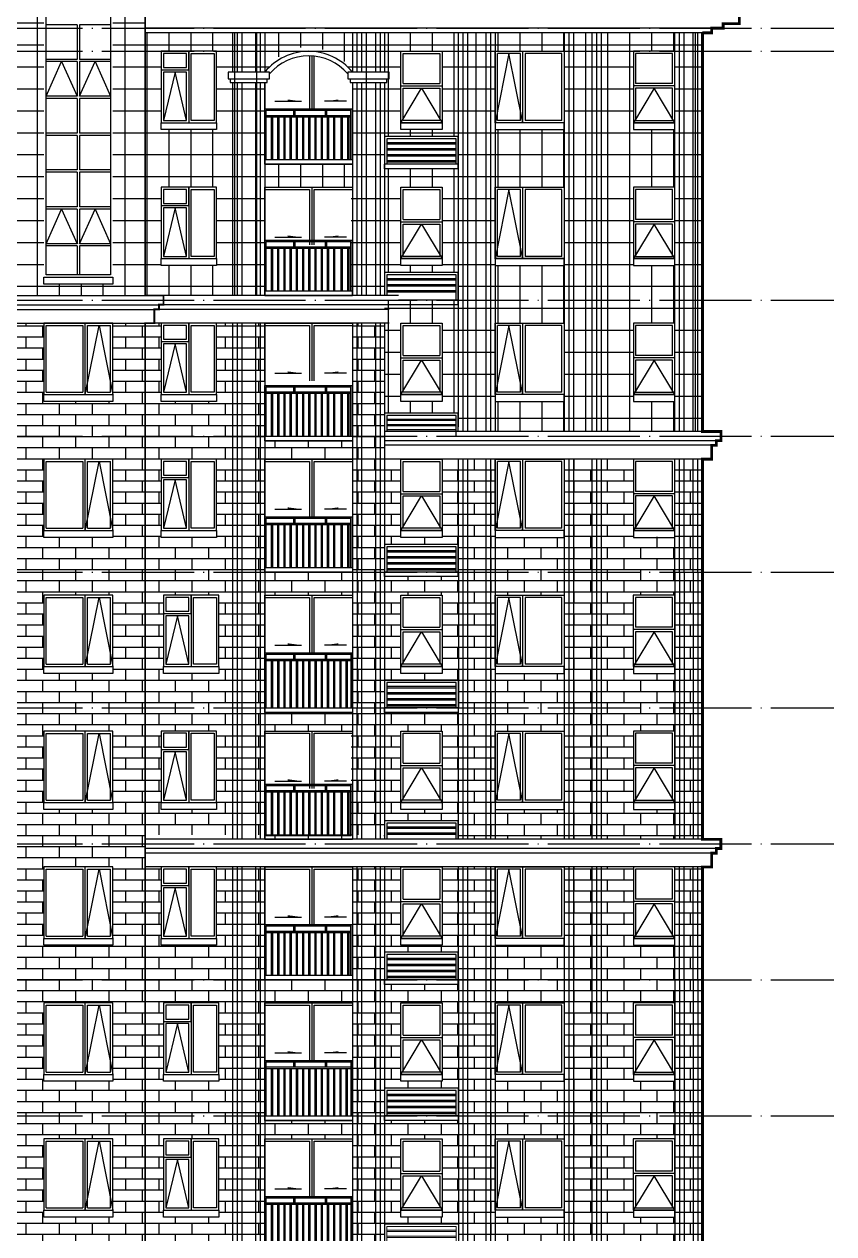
# Model space of a CAD drawing. Extents: x 115549 to 768939, y -502199 to 402497.
# Drawn here: x 212593 to 230170, y -11293 to 14955 of the extents above; entities that cross this region are included whole.
import ezdxf

# ---------------------------------------------------------------- set-up
doc = ezdxf.new("R2010")
doc.units = 0
doc.header["$LTSCALE"] = 1000
doc.header["$MEASUREMENT"] = 0
doc.linetypes.add('DOTE', pattern=[2.42, 2, -0.2, 0.02, -0.2])
doc.layers.add('_0', color=7, linetype='Continuous', lineweight=9)
for name, color, linetype in [('DIM_SYMB', 3, 'Continuous'), ('DOTE', 16, 'DOTE'), ('LM-玻璃', 146, 'Continuous'), ('WINDOW', 4, 'Continuous'), ('栏杆', 11, 'Continuous'), ('看线', 163, 'Continuous'), ('立面线', 172, 'Continuous')]:
    doc.layers.add(name, color=color, linetype=linetype)
pattern_1 = [(90, (-161450.86, -101699.97), (-476.25, 9e-14), []), (180, (-161450.86, -101699.97), (-9e-14, -476.25), [])]
pattern_2 = [(0, (-135683.46, -101699.97), (0, 240.41565), []), (90, (-135683.46, -101699.97), (-360.5784, 240.41565), [240.41565, -240.4156])]

# ---------------------------------------------------------------- blocks, each defined once
blk = doc.blocks.new('fdfsassd')
at = {"layer": 'LM-玻璃', "ltscale": 0.2}
for p, q in [((-629916, -556267), (-629916, -554817)), ((-629916, -554817), (-629116, -554817)), ((-629116, -554817), (-629116, -556267)), ((-629016, -554817), (-628516, -554817)), ((-628516, -556267), (-628516, -554817)), ((-629966, -556317), (-628466, -556317)), ((-629916, -556267), (-629116, -556267)), ((-629916, -556267), (-629116, -556267)), ((-629866, -556267), (-629866, -556267)), ((-629116, -556267), (-629116, -556267)), ((-629066, -556267), (-629066, -556267)), ((-629016, -556267), (-628516, -556267)), ((-629016, -556267), (-628566, -556267)), ((-628516, -556267), (-628516, -556267))]:
    blk.add_line(p, q, dxfattribs=at)
blk.add_lwpolyline([(-628466, -554767), (-629966, -554767), (-629966, -556317), (-628466, -556317)], close=True, dxfattribs=at)
for points in [[(-628516, -554767), (-629916, -554767)], [(-629066, -556317), (-629066, -554767)], [(-629016, -555767), (-629016, -554817)], [(-629016, -556267), (-629016, -555666)], [(-629016, -556267), (-629016, -556267)]]:
    blk.add_lwpolyline(points, dxfattribs=at)
at = {"layer": 'WINDOW', "color": 250}
blk.add_lwpolyline([(-629066, -556317), (-628766, -554817), (-628466, -556317)], dxfattribs=at)
blk = doc.blocks.new('dfgfdgdfdd')
at = {"layer": 'LM-玻璃', "ltscale": 0.2}
blk.add_lwpolyline([(-627266, -557867), (-626366, -557867), (-626366, -559417), (-627266, -559417)], close=True, dxfattribs=at)
for points in [[(-627216, -558567), (-627216, -557917), (-626416, -557917), (-626416, -558567)], [(-627266, -558617), (-626366, -558617)], [(-627216, -558567), (-626416, -558567)], [(-626416, -558667), (-626416, -559367), (-627216, -559367), (-627216, -558667)], [(-627216, -558667), (-626416, -558667)]]:
    blk.add_lwpolyline(points, dxfattribs=at)
at = {"layer": 'WINDOW', "color": 250}
blk.add_lwpolyline([(-627266, -559417), (-626816, -558667), (-626366, -559417)], dxfattribs=at)
blk = doc.blocks.new('stgewrtwertwertw')
at = {"layer": 'DIM_SYMB'}
for points in [[(421374, 195878), (421074, 195878), (421074, 195918)], [(421877, 195878), (422177, 195878), (422177, 195918)]]:
    blk.add_hatch(color=256, dxfattribs=at).paths.add_polyline_path(points)
at = {"color": 4}
for p, q in [((423230, 194984), (424730, 194984)), ((423230, 194954), (424730, 194954)), ((423230, 194853), (424730, 194853)), ((423230, 194823), (424730, 194823)), ((423230, 194723), (424730, 194723)), ((423230, 194693), (424730, 194693)), ((423230, 194593), (424730, 194593)), ((423230, 194563), (424730, 194563))]:
    blk.add_line(p, q, dxfattribs=at)
at = {"const_width": 60}
blk.add_lwpolyline([(430080, 197464), (430080, 194514)], dxfattribs=at)
at = {"color": 4}
for points in [[(423180, 195114), (423180, 194514)], [(424780, 194514), (424780, 195114), (423183, 195114)], [(424730, 194514), (424730, 195064), (423230, 195064)], [(423230, 195064), (423230, 194514)]]:
    blk.add_lwpolyline(points, dxfattribs=at)
for points in [[(424780, 194514), (424780, 194514), (423180, 194514)], [(423180, 194414), (423180, 194414), (423180, 194514)], [(424780, 194414), (424780, 194414), (424780, 194514)], [(424780, 194414), (424780, 194414), (424780, 194514)], [(424780, 194414), (424780, 194414), (424780, 194514)], [(424780, 194414), (424780, 194414), (424780, 194514)], [(424780, 194414), (424780, 194414), (424780, 194514)], [(424780, 194414), (424780, 194414), (424780, 194514)], [(424780, 194414), (424780, 194414), (423180, 194414)]]:
    blk.add_lwpolyline(points)
at = {"layer": 'DIM_SYMB'}
for points in [[(420796, 195878), (420796, 195878), (421374, 195878)], [(422354, 195878), (422354, 195878), (421877, 195878)]]:
    blk.add_lwpolyline(points, dxfattribs=at)
at = {"layer": 'LM-玻璃', "ltscale": 0.2}
for p, q in [((420580, 195714), (420580, 196964)), ((420580, 196964), (422480, 196964))]:
    blk.add_line(p, q, dxfattribs=at)
for points in [[(419580, 195414), (419580, 196964), (418380, 196964), (418380, 195414), (419580, 195414)], [(418980, 196964), (418980, 195414)], [(420580, 196914), (421552, 196914)], [(421552, 196914), (421552, 195714)], [(421602, 196964), (421602, 195714)], [(421652, 195714), (421652, 196914)], [(421652, 196914), (422480, 196914)], [(422480, 196964), (422480, 195714)]]:
    blk.add_lwpolyline(points, dxfattribs=at)
for points in [[(418980, 196964), (418380, 196964), (418380, 196564), (418980, 196564)], [(418930, 196914), (418430, 196914), (418430, 196614), (418930, 196614)], [(419030, 196914), (419530, 196914), (419530, 195464), (419030, 195464)], [(418930, 196514), (418430, 196514), (418430, 195464), (418930, 195464)]]:
    blk.add_lwpolyline(points, close=True, dxfattribs=at)
at = {"layer": 'WINDOW', "color": 250}
blk.add_lwpolyline([(418930, 195464), (418680, 196514), (418430, 195464)], dxfattribs=at)
at = {"layer": '栏杆', "ltscale": 0.2}
for p, q in [((420580, 195714), (422480, 195714)), ((420610, 195684), (422450, 195684)), ((420610, 195574), (422450, 195574)), ((420610, 195544), (422450, 195544)), ((420580, 194514), (422480, 194514)), ((420580, 194414), (422480, 194414))]:
    blk.add_line(p, q, dxfattribs=at)
for points in [[(420580, 194514), (420580, 195714)], [(420610, 194514), (420610, 195684)], [(421208, 195574), (421208, 195684)], [(421238, 195574), (421238, 195684)], [(421897, 195574), (421897, 195684)], [(421927, 195574), (421927, 195684)], [(422450, 194514), (422450, 195714)], [(422480, 194514), (422480, 195714)], [(420720, 195544), (420720, 194514)], [(420745, 195544), (420745, 194514)], [(420855, 195544), (420855, 194514)], [(420880, 195544), (420880, 194514)], [(420990, 195544), (420990, 194514)], [(421015, 195544), (421015, 194514)], [(421125, 195544), (421125, 194514)], [(421150, 195544), (421150, 194514)], [(421260, 195544), (421260, 194514)], [(421285, 195544), (421285, 194514)], [(421395, 195544), (421395, 194514)], [(421420, 195544), (421420, 194514)], [(421530, 195544), (421530, 194514)], [(421555, 195544), (421555, 194514)], [(421665, 195544), (421665, 194514)], [(421690, 195544), (421690, 194514)], [(421800, 195544), (421800, 194514)], [(421825, 195544), (421825, 194514)], [(421935, 195544), (421935, 194514)], [(421960, 195544), (421960, 194514)], [(422070, 195544), (422070, 194514)], [(422095, 195544), (422095, 194514)], [(422205, 195544), (422205, 194514)], [(422230, 195544), (422230, 194514)], [(422340, 195544), (422340, 194514)], [(422365, 195544), (422365, 194514)]]:
    blk.add_lwpolyline(points, dxfattribs=at)
blk.add_lwpolyline([(420580, 194514), (422480, 194514), (422480, 194414), (420580, 194414)], close=True, dxfattribs=at)
at = {"layer": '立面线'}
for p, q in [((419880, 197464), (419880, 194514)), ((419880, 197464), (419880, 194514)), ((419980, 197464), (419980, 194514)), ((420080, 197464), (420080, 194514)), ((420380, 197464), (420380, 194514)), ((420480, 197464), (420480, 194514)), ((420580, 197464), (420580, 194414)), ((422480, 197464), (422480, 194514)), ((422580, 197464), (422580, 194514)), ((422680, 197464), (422680, 194514)), ((422980, 197464), (422980, 194514)), ((423080, 197464), (423080, 194514)), ((423180, 197464), (423180, 194514)), ((424780, 197464), (424780, 194514)), ((424880, 197464), (424880, 194514)), ((424980, 197464), (424980, 194514)), ((425380, 197464), (425380, 194514)), ((425480, 197464), (425480, 194514)), ((425580, 197464), (425580, 194514)), ((427080, 197464), (427080, 194514)), ((427180, 197464), (427180, 194514)), ((427280, 197464), (427280, 194514)), ((427680, 197464), (427680, 194514)), ((427780, 197464), (427780, 194514)), ((427880, 197464), (427880, 194514)), ((429480, 197464), (429480, 194514)), ((429580, 197464), (429580, 194514)), ((429680, 197464), (429680, 194514)), ((429880, 197464), (429880, 194514)), ((429980, 197464), (429980, 194514))]:
    blk.add_line(p, q, dxfattribs=at)
at = {"layer": '立面线', "color": 0, "const_width": 40}
blk.add_lwpolyline([(417980, 197464), (417980, 194514)], dxfattribs=at)
at = {"layer": '立面线', "ltscale": 20}
for points in [[(415780, 195414), (417280, 195414), (417280, 195264), (415780, 195264)], [(418380, 195414), (419580, 195414), (419580, 195264), (418380, 195264)], [(423529, 195414), (424429, 195414), (424429, 195264), (423529, 195264)], [(427080, 195414), (425580, 195414), (425580, 195264), (427080, 195264)], [(429480, 195414), (428580, 195414), (428580, 195264), (429480, 195264)]]:
    blk.add_lwpolyline(points, close=True, dxfattribs=at)
at = {"layer": 'WINDOW'}
for name, p in [('fdfsassd', (1045746, 751731)), ('dfgfdgdfdd', (1050796, 754831))]:
    blk.add_blockref(name, p, dxfattribs=at)
at = {"layer": 'WINDOW', "xscale": -1}
for name, p in [('fdfsassd', (-202887, 751731)), ('dfgfdgdfdd', (-197787, 754831))]:
    blk.add_blockref(name, p, dxfattribs=at)
blk = doc.blocks.new('edwd')
at = {"layer": '栏杆', "ltscale": 0.2}
for p, q in [((519110, -51680), (521010, -51680)), ((519140, -51710), (520980, -51710)), ((519140, -51820), (520980, -51820)), ((519140, -51850), (520980, -51850)), ((519110, -52780), (521010, -52780)), ((519110, -52880), (521010, -52880))]:
    blk.add_line(p, q, dxfattribs=at)
for points in [[(519110, -52780), (519110, -51680)], [(520980, -52780), (520980, -51680)], [(521010, -52780), (521010, -51680)], [(519140, -52780), (519140, -51710)], [(519250, -51850), (519250, -52780)], [(519275, -51850), (519275, -52780)], [(519385, -51850), (519385, -52780)], [(519410, -51850), (519410, -52780)], [(519520, -51850), (519520, -52780)], [(519545, -51850), (519545, -52780)], [(519655, -51850), (519655, -52780)], [(519680, -51850), (519680, -52780)], [(519738, -51820), (519738, -51710)], [(519768, -51820), (519768, -51710)], [(519790, -51850), (519790, -52780)], [(519815, -51850), (519815, -52780)], [(519925, -51850), (519925, -52780)], [(519950, -51850), (519950, -52780)], [(520060, -51850), (520060, -52780)], [(520085, -51850), (520085, -52780)], [(520195, -51850), (520195, -52780)], [(520220, -51850), (520220, -52780)], [(520330, -51850), (520330, -52780)], [(520355, -51850), (520355, -52780)], [(520428, -51820), (520428, -51710)], [(520458, -51820), (520458, -51710)], [(520465, -51850), (520465, -52780)], [(520490, -51850), (520490, -52780)], [(520600, -51850), (520600, -52780)], [(520625, -51850), (520625, -52780)], [(520760, -51850), (520760, -52780)], [(520785, -51850), (520785, -52780)], [(520905, -51850), (520905, -52780)], [(520930, -51850), (520930, -52780)]]:
    blk.add_lwpolyline(points, dxfattribs=at)
blk.add_lwpolyline([(519110, -52780), (521010, -52780), (521010, -52880), (519110, -52880)], close=True, dxfattribs=at)

msp = doc.modelspace()

# ---------------------------------------------------------------- hatches: boundary and pattern name
at = {"layer": 'DIM_SYMB'}
for points in [[(218612, 13281), (218312, 13281), (218312, 13321)], [(219115.1, 13281), (219415.1, 13281), (219415.1, 13321)], [(218612, 10331), (218312, 10331), (218312, 10371)], [(219115.1, 10331), (219415.1, 10331), (219415.1, 10371)], [(218611.9, 7381), (218311.9, 7381), (218311.9, 7421)], [(219115.1, 7381), (219415.1, 7381), (219415.1, 7421)], [(218611.9, 4431), (218311.9, 4431), (218311.9, 4471)], [(219115.1, 4431), (219415.1, 4431), (219415.1, 4471)], [(218611.9, -1469), (218311.9, -1469), (218311.9, -1429)], [(219115.1, -1469), (219415.1, -1469), (219415.1, -1429)], [(218612, -4419), (218312, -4419), (218312, -4379)], [(219115.1, -4419), (219415.1, -4419), (219415.1, -4379)]]:
    msp.add_hatch(color=256, dxfattribs=at).paths.add_polyline_path(points)
at = {"layer": '看线'}
h = msp.add_hatch(dxfattribs=at)
h.set_pattern_fill('ANSI37', color=8, scale=300, angle=45)
h.set_pattern_definition(pattern_1)
h.paths.add_polyline_path([(207317.9, 18967.3), (215218, 18967.3), (215218, 9067), (207317.9, 9067)])
h.paths.add_polyline_path([(210068, 9317), (212168, 9317), (212168, 17267), (210068, 17267)], flags=16)
h.paths.add_polyline_path([(213018, 9317), (214518, 9317), (214518, 17267), (213018, 17267)], flags=16)
h = msp.add_hatch(dxfattribs=at)
h.set_pattern_fill('ANSI37', color=8, scale=300, angle=45)
h.set_pattern_definition(pattern_1)
h.paths.add_polyline_path([(215568, 12667), (216768, 12667), (216768, 14367), (215568, 14367)], flags=16)
h.paths.add_polyline_path([(215568, 9717), (216768, 9717), (216768, 11417), (215568, 11417)], flags=16)
h.paths.add_polyline_path([(217818, 9067), (219688, 9067), (219688, 11417), (217818, 11417)], flags=17)
h.paths.add_polyline_path([(215217.8, 14767.7), (220418, 14767.7), (220418, 9067), (215217.8, 9067)])
h.paths.add_polyline_path([(218512.7, 14437.7), (218744.7, 14466.7), (219187.2, 14386.2), (219485.6, 14209.3), (219618, 14080.4), (219618, 13967), (219668, 13967), (219668, 13887), (219718, 13887), (219718, 11917), (217817.9, 11917), (217818, 13887), (217868, 13887), (217868, 13967), (217918, 13967), (217918, 14080.5), (217986.3, 14152.2), (218247.3, 14339.6)], flags=16)
h = msp.add_hatch(dxfattribs=at)
h.set_pattern_fill('ANSI37', color=8, scale=300, angle=45)
h.set_pattern_definition(pattern_1)
h.paths.add_polyline_path([(220418, 14767.7), (227318.1, 14767.7), (227318.1, 6117), (220418, 6117)])
h.paths.add_polyline_path([(220767.6, 12667), (221667.6, 12667), (221667.6, 14367), (220767.6, 14367)], flags=16)
h.paths.add_polyline_path([(222818, 12667), (224318, 12667), (224318, 14367), (222818, 14367)], flags=16)
h.paths.add_polyline_path([(225818, 12667), (226718, 12667), (226718, 14367), (225818, 14367)], flags=16)
h.paths.add_polyline_path([(225818, 9717), (226718, 9717), (226718, 11417), (225818, 11417)], flags=16)
h.paths.add_polyline_path([(222818, 9717), (224318, 9717), (224318, 11417), (222818, 11417)], flags=16)
h.paths.add_polyline_path([(220767.6, 9717), (221667.6, 9717), (221667.6, 11417), (220767.6, 11417)], flags=16)
h.paths.add_polyline_path([(225818, 6767), (226718, 6767), (226718, 8467), (225818, 8467)], flags=16)
h.paths.add_polyline_path([(222818, 6767), (224318, 6767), (224318, 8467), (222818, 8467)], flags=16)
h.paths.add_polyline_path([(220767.6, 6767), (221667.6, 6767), (221667.6, 8467), (220767.6, 8467)], flags=16)
h.paths.add_polyline_path([(220421.6, 6117), (222018, 6117), (222018, 6517), (220421.6, 6517)])
h.paths.add_polyline_path([(220418, 8967), (222018, 8967), (222018, 9567), (220418, 9567)], flags=16)
h.paths.add_polyline_path([(220418, 11817), (222018, 11817), (222018, 12517), (220418, 12517)], flags=16)
h = msp.add_hatch(dxfattribs=at)
h.set_pattern_fill('AR-BRSTD', color=32, scale=300)
h.set_pattern_definition(pattern_2)
h.paths.add_polyline_path([(207318, 8467), (215218, 8467), (215218, -26333), (207318, -26333)])
h.paths.add_polyline_path([(210068, 6741.8), (212168, 6741.8), (212168, 8441.8), (210068, 8441.8)], flags=16)
h.paths.add_polyline_path([(213018, 6767), (214518, 6767), (214518, 8467), (213018, 8467)], flags=16)
h.paths.add_polyline_path([(210068, 3791.8), (212168, 3791.8), (212168, 5491.8), (210068, 5491.8)], flags=16)
h.paths.add_polyline_path([(213018, 3817), (214518, 3817), (214518, 5517), (213018, 5517)], flags=16)
h.paths.add_polyline_path([(210068, 841.8), (211832.8, 841.8), (211832.8, 2541.8), (210068, 2541.8)], flags=0)
h.paths.add_polyline_path([(210068, 841.8), (211868, 841.8), (211868, 2541.8), (210068, 2541.8)], flags=16)
h.paths.add_polyline_path([(210068, 841.8), (211868, 841.8), (211868, 2541.8), (210068, 2541.8)], flags=16)
h.paths.add_polyline_path([(213018, 867), (214518, 867), (214518, 2567), (213018, 2567)], flags=16)
h.paths.add_polyline_path([(210068, -2108.2), (212168, -2108.2), (212168, -408.2), (210068, -408.2)], flags=16)
h.paths.add_polyline_path([(213018, -2083), (214518, -2083), (214518, -383), (213018, -383)], flags=16)
h.paths.add_polyline_path([(210068, -5058.2), (212168, -5058.2), (212168, -3358.2), (210068, -3358.2)], flags=16)
h.paths.add_polyline_path([(213018, -5033), (214518, -5033), (214518, -3333), (213018, -3333)], flags=16)
h.paths.add_polyline_path([(210068, -8008.2), (212168, -8008.2), (212168, -6308.2), (210068, -6308.2)], flags=16)
h.paths.add_polyline_path([(213018, -7983), (214518, -7983), (214518, -6283), (213018, -6283)], flags=16)
h.paths.add_polyline_path([(210068, -10958.2), (212168, -10958.2), (212168, -9258.2), (210068, -9258.2)], flags=16)
h.paths.add_polyline_path([(213018, -10933), (214518, -10933), (214518, -9233), (213018, -9233)], flags=16)
h.paths.add_polyline_path([(210068, -13908.2), (212168, -13908.2), (212168, -12208.2), (210068, -12208.2)], flags=16)
h.paths.add_polyline_path([(213018, -13883), (214518, -13883), (214518, -12183), (213018, -12183)], flags=16)
h.paths.add_polyline_path([(210068, -16858.2), (212168, -16858.2), (212168, -15158.2), (210068, -15158.2)], flags=16)
h.paths.add_polyline_path([(213018, -16833), (214518, -16833), (214518, -15133), (213018, -15133)], flags=16)
h.paths.add_polyline_path([(210068, -19808.2), (212168, -19808.2), (212168, -18108.2), (210068, -18108.2)], flags=16)
h.paths.add_polyline_path([(213018, -19783), (214518, -19783), (214518, -18083), (213018, -18083)], flags=16)
h.paths.add_polyline_path([(210068, -22758.2), (212168, -22758.2), (212168, -21058.2), (210068, -21058.2)], flags=16)
h.paths.add_polyline_path([(213018, -22733), (214518, -22733), (214518, -21033), (213018, -21033)], flags=16)
h.paths.add_polyline_path([(210068, -25708.2), (212168, -25708.2), (212168, -24008.2), (210068, -24008.2)], flags=16)
h.paths.add_polyline_path([(213018, -25683), (214518, -25683), (214518, -23983), (213018, -23983)], flags=16)
h.paths.add_polyline_path([(210068, 991.8), (212168, 991.8), (212168, 2541.8), (210068, 2541.8)], flags=16)
h = msp.add_hatch(dxfattribs=at)
h.set_pattern_fill('AR-BRSTD', color=32, scale=300)
h.set_pattern_definition(pattern_2)
h.paths.add_polyline_path([(215218, 8467), (220418, 8467), (220418, -2633.3), (215218, -2633.3)])
h.paths.add_polyline_path([(215568, 6767), (216768, 6767), (216768, 8467), (215568, 8467)], flags=16)
h.paths.add_polyline_path([(215568, 3817), (216768, 3817), (216768, 5517), (215568, 5517)], flags=16)
h.paths.add_polyline_path([(215618, 867), (216818, 867), (216818, 2567), (215618, 2567)], flags=16)
h.paths.add_polyline_path([(215568, -2083), (216768, -2083), (216768, -383), (215568, -383)], flags=16)
h.paths.add_polyline_path([(217818, 5917), (219717.9, 5917), (219717.9, 8473.2), (217818, 8460.8)])
h.paths.add_polyline_path([(217818, 3067), (219718, 3067), (219718, 5517), (217818, 5517)], flags=16)
h.paths.add_polyline_path([(217818, 17), (219718, 17), (219718, 2567), (217818, 2567)], flags=16)
h.paths.add_polyline_path([(217818, -2733), (219688, -2733), (219688, -383), (217818, -383)])
h = msp.add_hatch(dxfattribs=at)
h.set_pattern_fill('AR-BRSTD', color=32, scale=300)
h.set_pattern_definition(pattern_2)
h.paths.add_polyline_path([(220418, 5517), (227318, 5517), (227318, -2733), (220418, -2733)])
h.paths.add_polyline_path([(225818, 3829.1), (226718.1, 3829.1), (226718.1, 5517), (225818, 5517)])
h.paths.add_polyline_path([(225818, 867), (226718, 867), (226718, 2567), (225818, 2567)], flags=16)
h.paths.add_polyline_path([(225818, -2083), (226718, -2083), (226718, -383), (225818, -383)], flags=16)
h.paths.add_polyline_path([(222818, -2083), (224318, -2083), (224318, -383), (222818, -383)], flags=16)
h.paths.add_polyline_path([(222818, 867), (224318, 867), (224318, 2567), (222818, 2567)], flags=16)
h.paths.add_polyline_path([(222818, 3817), (224318, 3817), (224318, 5517), (222818, 5517)], flags=16)
h.paths.add_polyline_path([(220767.6, 3817), (221667.6, 3817), (221667.6, 5517), (220767.6, 5517)], flags=16)
h.paths.add_polyline_path([(220767.6, -2083.3), (221667.6, -2083.3), (221667.6, -383.3), (220767.6, -383.3)], flags=16)
h.paths.add_polyline_path([(220767.6, 867), (221667.6, 867), (221667.6, 2567), (220767.6, 2567)], flags=16)
h.paths.add_polyline_path([(220418, -2733.3), (222018, -2733.3), (222018, -2333.3), (220418, -2333.3)])
h.paths.add_polyline_path([(220421.5, -2733.3), (222018, -2733.3), (222018, -2333.3), (220421.5, -2333.3)], flags=17)
h.paths.add_polyline_path([(220418, -2733), (222018, -2733), (222018, -2333.3), (220418, -2333.3)])
h.paths.add_polyline_path([(220421.6, 17), (222018, 17), (222018, 717), (220421.6, 717)], flags=16)
h.paths.add_polyline_path([(220421.5, 2967), (222018, 2967), (222018, 3667), (220421.5, 3667)], flags=16)
h = msp.add_hatch(dxfattribs=at)
h.set_pattern_fill('AR-BRSTD', color=32, scale=300)
h.set_pattern_definition(pattern_2)
h.paths.add_polyline_path([(215218, -3333), (227318, -3333), (227318, -17483), (215218, -17483)])
h.paths.add_polyline_path([(215568, -5033), (216768, -5033), (216768, -3333), (215568, -3333)], flags=16)
h.paths.add_polyline_path([(215618, -7983), (216818, -7983), (216818, -6283), (215618, -6283)], flags=16)
h.paths.add_polyline_path([(215618, -10933), (216818, -10933), (216818, -9233), (215618, -9233)], flags=16)
h.paths.add_polyline_path([(215618, -13883), (216818, -13883), (216818, -12183), (215618, -12183)], flags=16)
h.paths.add_polyline_path([(215568, -16833), (216768, -16833), (216768, -15133), (215568, -15133)], flags=16)
h.paths.add_polyline_path([(225818, -5033), (226718, -5033), (226718, -3333), (225818, -3333)])
h.paths.add_polyline_path([(222818, -5033), (224318, -5033), (224318, -3333), (222818, -3333)])
h.paths.add_polyline_path([(220767.6, -5033.3), (221667.6, -5033.3), (221667.6, -3333.3), (220767.6, -3333.3)], flags=16)
h.paths.add_polyline_path([(217818, -5783), (219718, -5783), (219718, -3333), (217818, -3333)])
h.paths.add_polyline_path([(220767.6, -7983), (221667.6, -7983), (221667.6, -6283), (220767.6, -6283)], flags=16)
h.paths.add_polyline_path([(222818, -7983), (224318, -7983), (224318, -6283), (222818, -6283)], flags=16)
h.paths.add_polyline_path([(225818, -7983), (226718, -7983), (226718, -6283), (225818, -6283)], flags=16)
h.paths.add_polyline_path([(217818, -8833), (219718, -8833), (219718, -6283), (217818, -6283)], flags=16)
h.paths.add_polyline_path([(220767.6, -10933), (221667.6, -10933), (221667.6, -9233), (220767.6, -9233)], flags=16)
h.paths.add_polyline_path([(217818, -11783), (219718, -11783), (219718, -9233), (217818, -9233)], flags=16)
h.paths.add_polyline_path([(222818, -10933), (224318, -10933), (224318, -9233), (222818, -9233)], flags=16)
h.paths.add_polyline_path([(225818, -10933), (226718, -10933), (226718, -9233), (225818, -9233)], flags=16)
h.paths.add_polyline_path([(225818, -13883), (226718, -13883), (226718, -12183), (225818, -12183)], flags=16)
h.paths.add_polyline_path([(222818, -13883), (224318, -13883), (224318, -12183), (222818, -12183)], flags=16)
h.paths.add_polyline_path([(220767.6, -13883), (221667.6, -13883), (221667.6, -12183), (220767.6, -12183)], flags=16)
h.paths.add_polyline_path([(217818, -14733), (219718, -14733), (219718, -12183), (217818, -12183)], flags=16)
h.paths.add_polyline_path([(217818, -17483), (219718, -17483), (219718, -15133), (217818, -15133)], flags=17)
h.paths.add_polyline_path([(220767.6, -16833.3), (221667.6, -16833.3), (221667.6, -15133.3), (220767.6, -15133.3)], flags=16)
h.paths.add_polyline_path([(222818, -16833), (224318, -16833), (224318, -15133), (222818, -15133)], flags=16)
h.paths.add_polyline_path([(225818, -16833), (226718, -16833), (226718, -15133), (225818, -15133)], flags=16)
h.paths.add_polyline_path([(220421.6, -17483.3), (222018, -17483.3), (222018, -17083.3), (220421.6, -17083.3)])
h.paths.add_polyline_path([(220418, -14733), (222018, -14733), (222018, -14033), (220418, -14033)], flags=16)
h.paths.add_polyline_path([(220421.6, -11783), (222018, -11783), (222018, -11083), (220421.6, -11083)], flags=16)
h.paths.add_polyline_path([(220421.6, -8833), (222018, -8833), (222018, -8133), (220421.6, -8133)], flags=16)
h.paths.add_polyline_path([(220421.5, -5883.3), (222018, -5883.3), (222018, -5183.3), (220421.5, -5183.3)], flags=16)

# ---------------------------------------------------------------- linework, layer by layer
at = {"ltscale": 0.2}
for p, q in [((217067.9, 13767), (217868, 13767)), ((219667.9, 13767), (220468, 13767))]:
    msp.add_line(p, q, dxfattribs=at)
at = {"color": 4}
for p, q in [((220469.3, 12386.7), (221969.3, 12386.7)), ((220469.3, 12356.7), (221969.3, 12356.7)), ((220469.3, 12256.4), (221969.3, 12256.4)), ((220469.3, 12226.4), (221969.3, 12226.4)), ((220469.3, 12126.1), (221969.3, 12126.1)), ((220469.3, 12096.1), (221969.3, 12096.1)), ((220469.3, 11995.9), (221969.3, 11995.9)), ((220469.3, 11965.9), (221969.3, 11965.9)), ((220469.5, 9436.7), (221969.5, 9436.7)), ((220469.5, 9406.7), (221969.5, 9406.7)), ((220469.5, 9306.4), (221969.5, 9306.4)), ((220469.5, 9276.4), (221969.5, 9276.4)), ((220469.5, 9176.1), (221969.5, 9176.1)), ((220469.5, 9146.1), (221968, 9146.1)), ((220468, 6386.7), (221966.4, 6386.7)), ((220468, 6364.1), (221966.4, 6364.1)), ((220468, 6266.1), (221966.4, 6266.1)), ((220468, 6243.5), (221966.4, 6243.5)), ((220468, 6156.4), (221968, 6156.4)), ((220468, 6126.4), (221968, 6126.4)), ((220469.8, 3536.7), (221969.8, 3536.7)), ((220469.8, 3506.7), (221969.8, 3506.7)), ((220469.8, 3406.4), (221969.8, 3406.4)), ((220469.8, 3376.4), (221969.8, 3376.4)), ((220469.8, 3276.1), (221969.8, 3276.1)), ((220469.8, 3246.1), (221969.8, 3246.1)), ((220469.8, 3145.9), (221969.8, 3145.9)), ((220469.8, 3115.9), (221969.8, 3115.9)), ((220469.3, -2463.6), (221969.3, -2463.6)), ((220469.3, -2493.6), (221969.3, -2493.6)), ((220469.3, -2593.8), (221969.3, -2593.8)), ((220469.3, -2623.8), (221969.3, -2623.8)), ((220469.3, -2724.1), (221969.3, -2724.1)), ((220469.3, -5313.6), (221969.3, -5313.6)), ((220469.3, -5343.6), (221969.3, -5343.6)), ((220469.3, -5443.8), (221969.3, -5443.8)), ((220469.3, -5473.8), (221969.3, -5473.8)), ((220469.3, -5574.1), (221969.3, -5574.1)), ((220469.3, -5604.1), (221969.3, -5604.1)), ((220469.3, -5704.4), (221969.3, -5704.4)), ((220469.3, -5734.4), (221969.3, -5734.4))]:
    msp.add_line(p, q, dxfattribs=at)
at = {"const_width": 60}
for points in [[(227317.9, 14767.7), (227517.9, 14767.7), (227517.9, 14867.7), (227767.6, 14867.7), (227767.6, 14967.7), (228117.9, 14967.7), (228117.9, 15367.3), (227317.9, 15367.3), (226317.5, 16367.7), (226317.5, 16567.7), (226417.5, 16567.7), (226417.5, 16667.7), (215217.8, 16667.7)], [(227318, 14767.7), (227318, 11917)], [(227318, 11917), (227318, 8967)], [(227318, 8967), (227318, 6117), (227718.1, 6117), (227718.1, 5917), (227618.1, 5917), (227618.1, 5817), (227518.1, 5817), (227518.1, 5517), (227318, 5517), (227318, 3067)], [(227318, 117), (227318, -2733), (227718, -2733), (227718, -2933), (227618, -2933), (227618, -3033), (227518, -3033), (227518, -3333), (227318, -3333), (227318, -5783)]]:
    msp.add_lwpolyline(points, dxfattribs=at)
at = {"ltscale": 0.2}
for points in [[(217868, 13687), (217868, 13767), (217918, 13767), (217918, 13917), (217918, 13917), (217017.9, 13917), (217017.9, 13767), (217067.9, 13767), (217067.9, 13687)], [(220468, 13687), (220468, 13767), (220518, 13767), (220518, 13917), (220518, 13917), (219617.9, 13917), (219617.9, 13767), (219667.9, 13767), (219667.9, 13687)]]:
    msp.add_lwpolyline(points, close=True, dxfattribs=at)
at = {"color": 4}
for points in [[(220418, 12517), (220418, 11916.7)], [(222018, 11917), (222018, 12517), (220421.6, 12517)], [(221968, 11917), (221968, 12467), (220468, 12466.9)], [(220468, 12466.7), (220468, 11916.7)], [(220418, 9567), (220418, 9067)], [(222018, 8967), (222018, 9567), (220421.6, 9567)], [(221968, 8967), (221968, 9517), (220468, 9516.9)], [(220468, 9516.7), (220468, 9067)], [(220605.7, 8867), (220605.7, 8866.7)], [(220635.7, 8867), (220635.7, 8866.7)], [(220418, 6517), (220418, 6117)], [(222018, 6117), (222018, 6517), (220421.6, 6517)], [(221968, 6117), (221968, 6467), (220468, 6466.9)], [(221968, 6017), (221968, 6467), (220468, 6466.9)], [(220468, 6466.7), (220468, 6117)], [(220418, 3667), (220418, 3066.7)], [(222018, 3067), (222018, 3667), (220421.5, 3667)], [(221968, 3067), (221968, 3617), (220468, 3616.9)], [(220468, 3616.7), (220468, 3066.7)], [(220418, -2333.3), (220418, -2733.3)], [(222018, -2733.3), (222018, -2333.3), (220421.5, -2333.3)], [(221968, -2733.3), (221968, -2383.3), (220468, -2383.3)], [(220468, -2383.5), (220468, -2733.3)], [(220605.7, -2933.3), (220605.7, -2933.5)], [(220635.7, -2933.3), (220635.7, -2933.5)], [(220764.3, -2933.3), (220764.3, -2933.5)], [(220794.3, -2933.3), (220794.3, -2933.5)], [(220908.6, -2933.3), (220908.6, -2933.5)], [(220938.6, -2933.3), (220938.6, -2933.5)], [(221052.9, -2933.3), (221052.9, -2933.5)], [(221082.9, -2933.3), (221082.9, -2933.5)], [(221197.2, -2933.3), (221197.2, -2933.5)], [(221227.2, -2933.3), (221227.2, -2933.5)], [(221341.6, -2933.3), (221341.6, -2933.5)], [(221371.6, -2933.3), (221371.6, -2933.5)], [(221485.9, -2933.3), (221485.9, -2933.5)], [(221515.9, -2933.3), (221515.9, -2933.5)], [(221630.2, -2933.3), (221630.2, -2933.5)], [(221660.2, -2933.3), (221660.2, -2933.5)], [(221806.5, -2933.3), (221806.5, -2933.5)], [(221836.5, -2933.3), (221836.5, -2933.5)], [(220418, -5183.3), (220418, -5783.5)], [(222018, -5783.3), (222018, -5183.3), (220421.5, -5183.3)], [(221968, -5783.3), (221968, -5233.3), (220468, -5233.3)], [(220468, -5233.5), (220468, -5783.5)]]:
    msp.add_lwpolyline(points, dxfattribs=at)
for points in [[(222018, 11917), (222018, 11917), (220418, 11917)], [(220418, 11817), (220418, 11817), (220418, 11917)], [(222018, 11817), (222018, 11817), (220418, 11817)], [(222018, 11817), (222018, 11817), (222018, 11917)], [(222018, 11817), (222018, 11817), (222018, 11917)], [(222018, 11817), (222018, 11817), (222018, 11917)], [(222018, 8967), (222018, 8967), (220718, 8967)], [(222018, 8867), (222018, 8867), (222018, 8967)], [(222018, 8867), (222018, 8867), (222018, 8967)], [(222018, 8867), (222018, 8867), (222018, 8967)], [(222018, 8867), (222018, 8867), (220418, 8867)], [(222018, 3067), (222018, 3067), (220418, 3067)], [(220418, 2967), (220418, 2967), (220418, 3067)], [(222018, 2967), (222018, 2967), (220418, 2967)], [(222018, 2967), (222018, 2967), (222018, 3067)], [(222018, 2967), (222018, 2967), (222018, 3067)], [(222018, 2967), (222018, 2967), (222018, 3067)], [(222018, -2933.3), (222018, -2933.3), (220418, -2933.3)], [(222018, -3033.3), (222018, -3033.3), (220418, -3033.3)], [(222018, -5783.3), (222018, -5783.3), (220418, -5783.3)], [(220418, -5883.3), (220418, -5883.3), (220418, -5783.3)], [(222018, -5883.3), (222018, -5883.3), (220418, -5883.3)], [(222018, -5883.3), (222018, -5883.3), (222018, -5783.3)], [(222018, -5883.3), (222018, -5883.3), (222018, -5783.3)], [(222018, -5883.3), (222018, -5883.3), (222018, -5783.3)]]:
    msp.add_lwpolyline(points)
at = {"ltscale": 0.2, "const_width": 0.1}
for points in [[(217118, 8467), (217018, 8467), (217018, 8767), (216918, 8767), (216918, 8867), (216818, 8867), (216818, 9067), (217118, 9067)], [(220418, 8467), (220518, 8467), (220518, 8767), (220618, 8767), (220618, 8867), (220718, 8867), (220718, 9067), (220418, 9067)], [(217018, -3333), (216918, -3333), (216918, -3033), (216818, -3033), (216818, -2933), (216718, -2933), (216718, -2733), (217018, -2733)], [(220518, -3333.3), (220618, -3333.3), (220618, -3033.3), (220718, -3033.3), (220718, -2933.3), (220818, -2933.3), (220818, -2733.3), (220518, -2733.3)], [(221918, -3333.3), (221818, -3333.3), (221818, -3033.3), (221718, -3033.3), (221718, -2933.3), (221618, -2933.3), (221618, -2733.3), (221918, -2733.3)], [(225218, -3333), (225318, -3333), (225318, -3033), (225418, -3033), (225418, -2933), (225518, -2933), (225518, -2733), (225218, -2733)]]:
    msp.add_lwpolyline(points, dxfattribs=at)
at = {"layer": 'DIM_SYMB'}
for points in [[(218034.8, 13281), (218034.8, 13281), (218612, 13281)], [(219592.3, 13281), (219592.3, 13281), (219115.1, 13281)], [(218034.8, 10331), (218034.8, 10331), (218612, 10331)], [(219592.3, 10331), (219592.3, 10331), (219115.1, 10331)], [(218034.7, 7381), (218034.7, 7381), (218611.9, 7381)], [(219592.2, 7381), (219592.2, 7381), (219115.1, 7381)], [(218034.7, 4431), (218034.7, 4431), (218611.9, 4431)], [(219592.2, 4431), (219592.2, 4431), (219115.1, 4431)], [(218034.7, -1469), (218034.7, -1469), (218611.9, -1469)], [(219592.2, -1469), (219592.2, -1469), (219115.1, -1469)], [(218034.8, -4419), (218034.8, -4419), (218612, -4419)], [(219592.3, -4419), (219592.3, -4419), (219115.1, -4419)]]:
    msp.add_lwpolyline(points, dxfattribs=at)
at = {"layer": 'DOTE'}
for p, q in [((192502.1, 14867), (230169.9, 14867)), ((192502.1, 14367), (230169.9, 14367)), ((192502.1, 8967), (230169.9, 8967)), ((192502.1, 6017), (230169.9, 6017)), ((192502.1, 3067), (230169.9, 3067)), ((192502.1, 117), (230169.9, 117)), ((192502.1, -2833), (230169.9, -2833)), ((192502.1, -5783), (230169.9, -5783)), ((192502.1, -8733), (230169.9, -8733))]:
    msp.add_line(p, q, dxfattribs=at)
at = {"layer": 'LM-玻璃', "ltscale": 0.2}
for p, q in [((213743, 14942), (213068, 14942)), ((213743, 14942), (213743, 14192)), ((214468, 14942), (213793, 14942)), ((213793, 14942), (213793, 14192)), ((213743, 14192), (213068, 14192)), ((214468, 14192), (213793, 14192)), ((218303.6, 14367), (219232.2, 14367)), ((213743, 14142), (213068, 14142)), ((213743, 14142), (213743, 13392)), ((214468, 14142), (213793, 14142)), ((213793, 14142), (213793, 13392)), ((217818, 13117), (217818, 13687)), ((213743, 13392), (213068, 13392)), ((214468, 13392), (213793, 13392)), ((213743, 13342), (213068, 13342)), ((213743, 13342), (213743, 12592)), ((214468, 13342), (213793, 13342)), ((213793, 13342), (213793, 12592)), ((213743, 12592), (213068, 12592)), ((213743, 12542), (213068, 12542)), ((213743, 12542), (213743, 11792)), ((214468, 12592), (213793, 12592)), ((214468, 12542), (213793, 12542)), ((213793, 12542), (213793, 11792)), ((213743, 11792), (213068, 11792)), ((213743, 11742), (213068, 11742)), ((213743, 11742), (213743, 10992)), ((214468, 11792), (213793, 11792)), ((214468, 11742), (213793, 11742)), ((213793, 11742), (213793, 10992)), ((217818, 10167), (217818, 11417)), ((217818, 11417), (219718, 11417)), ((213743, 10992), (213068, 10992)), ((213743, 10942), (213068, 10942)), ((213743, 10942), (213743, 10192)), ((214468, 10992), (213793, 10992)), ((214468, 10942), (213793, 10942)), ((213793, 10942), (213793, 10192)), ((213743, 10192), (213068, 10192)), ((213743, 10142), (213068, 10142)), ((213743, 10142), (213743, 9517)), ((214468, 10192), (213793, 10192)), ((214468, 10142), (213793, 10142)), ((213793, 10142), (213793, 9517)), ((217818, 7217), (217818, 8467)), ((217818, 8467), (219718, 8467)), ((217818, 4267), (217818, 5517)), ((217818, 5517), (219718, 5517)), ((217818, -1633), (217818, -383)), ((217818, -383), (219718, -383)), ((217818, -4583), (217818, -3333)), ((217818, -3333), (219718, -3333))]:
    msp.add_line(p, q, dxfattribs=at)
at = {"layer": 'LM-玻璃', "ltscale": 0.2, "const_width": 1}
msp.add_lwpolyline([(213018, 17317), (214518, 17317), (214518, 9467), (213018, 9467)], close=True, dxfattribs=at)
at = {"layer": 'LM-玻璃', "ltscale": 0.2}
for points in [[(213068, 17267), (214468, 17267), (214468, 9517), (213068, 9517)], [(216168, 14367), (215568, 14367), (215568, 13967), (216168, 13967)], [(216118, 14317), (215618, 14317), (215618, 14017), (216118, 14017)], [(216218, 14317), (216718, 14317), (216718, 12867), (216218, 12867)], [(216118, 13917), (215618, 13917), (215618, 12867), (216118, 12867)], [(216168, 11417), (215568, 11417), (215568, 11017), (216168, 11017)], [(216118, 11367), (215618, 11367), (215618, 11067), (216118, 11067)], [(216218, 11367), (216718, 11367), (216718, 9917), (216218, 9917)], [(216118, 10967), (215618, 10967), (215618, 9917), (216118, 9917)], [(216168, 8467), (215568, 8467), (215568, 8067), (216168, 8067)], [(216118, 8417), (215618, 8417), (215618, 8117), (216118, 8117)], [(216218, 8417), (216718, 8417), (216718, 6967), (216218, 6967)], [(216118, 8017), (215618, 8017), (215618, 6967), (216118, 6967)], [(216168, 5517), (215568, 5517), (215568, 5117), (216168, 5117)], [(216118, 5467), (215618, 5467), (215618, 5167), (216118, 5167)], [(216218, 5467), (216718, 5467), (216718, 4017), (216218, 4017)], [(216118, 5067), (215618, 5067), (215618, 4017), (216118, 4017)], [(216168, -383), (215568, -383), (215568, -783), (216168, -783)], [(216118, -433), (215618, -433), (215618, -733), (216118, -733)], [(216218, -433), (216718, -433), (216718, -1883), (216218, -1883)], [(216118, -833), (215618, -833), (215618, -1883), (216118, -1883)], [(216168, -3333), (215568, -3333), (215568, -3733), (216168, -3733)], [(216118, -3383), (215618, -3383), (215618, -3683), (216118, -3683)], [(216218, -3383), (216718, -3383), (216718, -4833), (216218, -4833)], [(216118, -3783), (215618, -3783), (215618, -4833), (216118, -4833)]]:
    msp.add_lwpolyline(points, close=True, dxfattribs=at)
for points in [[(216768, 12817), (216768, 14367), (215568, 14367), (215568, 12817), (216768, 12817)], [(216168, 14367), (216168, 12817)], [(218790.2, 14266.7), (218790.2, 13117)], [(218840.2, 14367), (218840.2, 14364.8)], [(218840.2, 14264.6), (218840.2, 13117)], [(218890.2, 13117), (218890.2, 14260.3)], [(219718, 13687), (219718, 13117)], [(216768, 9867), (216768, 11417), (215568, 11417), (215568, 9867), (216768, 9867)], [(216168, 11417), (216168, 9867)], [(217818, 11367), (218790.2, 11367)], [(218790.2, 11367), (218790.2, 10167)], [(218840.2, 11417), (218840.2, 10167)], [(218890.2, 10167), (218890.2, 11367)], [(218890.2, 11367), (219718, 11367)], [(219718, 11417), (219718, 10167)], [(216768, 6917), (216768, 8467), (215568, 8467), (215568, 6917), (216768, 6917)], [(216168, 8467), (216168, 6917)], [(217818, 8417), (218790.1, 8417)], [(218790.1, 8417), (218790.1, 7217)], [(218840.1, 8467), (218840.1, 7217)], [(218890.1, 7217), (218890.1, 8417)], [(218890.1, 8417), (219718, 8417)], [(219718, 8467), (219718, 7217)], [(216768, 3967), (216768, 5517), (215568, 5517), (215568, 3967), (216768, 3967)], [(216168, 5517), (216168, 3967)], [(218840.1, 5517), (218840.1, 4267)], [(219718, 5517), (219718, 4267)], [(217818, 5467), (218790.1, 5467)], [(218790.1, 5467), (218790.1, 4267)], [(218890.1, 4267), (218890.1, 5467)], [(218890.1, 5467), (219718, 5467)], [(216768, -1933), (216768, -383), (215568, -383), (215568, -1933), (216768, -1933)], [(216168, -383), (216168, -1933)], [(217818, -433), (218790.1, -433)], [(218790.1, -433), (218790.1, -1633)], [(218840.1, -383), (218840.1, -1633)], [(218890.1, -1633), (218890.1, -433)], [(218890.1, -433), (219718, -433)], [(219718, -383), (219718, -1633)], [(216768, -4883), (216768, -3333), (215568, -3333), (215568, -4883), (216768, -4883)], [(216168, -3333), (216168, -4883)], [(217818, -3383), (218790.2, -3383)], [(218790.2, -3383), (218790.2, -4583)], [(218840.2, -3333), (218840.2, -4583)], [(218890.2, -4583), (218890.2, -3383)], [(218890.2, -3383), (219718, -3383)], [(219718, -3333), (219718, -4583)]]:
    msp.add_lwpolyline(points, dxfattribs=at)
at = {"layer": 'WINDOW', "color": 250}
for points in [[(213068, 13392), (213405.5, 14142), (213743, 13392)], [(213793, 13392), (214130.5, 14142), (214468, 13392)], [(216118, 12867), (215868, 13917), (215618, 12867)], [(213068, 10192), (213405.5, 10942), (213743, 10192)], [(213793, 10192), (214130.5, 10942), (214468, 10192)], [(216118, 9917), (215868, 10967), (215618, 9917)], [(216118, 6967), (215868, 8017), (215618, 6967)], [(216118, 4017), (215868, 5067), (215618, 4017)], [(216118, -1883), (215868, -833), (215618, -1883)], [(216118, -4833), (215868, -3783), (215618, -4833)]]:
    msp.add_lwpolyline(points, dxfattribs=at)
at = {"layer": '栏杆', "ltscale": 0.2}
for points in [[(217818, 9067), (217818, 10167)], [(219718, 9067), (219718, 10167)]]:
    msp.add_lwpolyline(points, dxfattribs=at)
at = {"layer": '立面线', "color": 0}
for p, q in [((227517.9, 14867), (215217.8, 14867)), ((227517.9, 14767.7), (215217.8, 14767.7)), ((207318, 9067), (215618, 9067)), ((220718, 9067), (215618, 9067)), ((207018, 8867), (215518, 8867)), ((207118, 8767), (215418, 8767)), ((220518, 8767), (215518, 8767)), ((220618, 8867), (215618, 8867)), ((207318, 8467), (215218, 8467)), ((220518, 8467), (215418, 8467)), ((227718.1, 6117), (220418, 6117)), ((227618.1, 5917), (220418, 5917)), ((227518.1, 5817), (220418, 5817)), ((227518.1, 5517), (220418, 5517)), ((227318, -2733), (215218, -2733)), ((227618, -2933), (215218, -2933)), ((227518, -3033), (215218, -3033)), ((227518, -3333), (215218, -3333))]:
    msp.add_line(p, q, dxfattribs=at)
at = {"layer": '立面线'}
for p, q in [((217118, 14767.7), (217118, 13917)), ((217118, 14767.7), (217118, 13917)), ((217218, 14767.7), (217218, 13917)), ((217318, 14767.7), (217318, 13917)), ((217618, 14767.7), (217618, 13917)), ((217718, 14767.7), (217718, 13917)), ((217818, 14767.7), (217818, 13917)), ((219718, 14767.7), (219718, 13917)), ((219818, 14767.7), (219818, 13917)), ((219918, 14767.7), (219918, 13917)), ((220218, 14767.7), (220218, 13917)), ((220318, 14767.7), (220318, 13917)), ((220418, 14767.7), (220418, 13917)), ((222018, 14767.7), (222018, 11917)), ((222118, 14767.7), (222118, 11917)), ((222218, 14767.7), (222218, 11917)), ((222618, 14767.7), (222618, 11917)), ((222718, 14767.7), (222718, 11917)), ((222818, 14767.7), (222818, 11917)), ((224318, 14767.7), (224318, 11917)), ((224418, 14767.7), (224418, 11917)), ((224518, 14767.7), (224518, 11917)), ((224918, 14767.7), (224918, 11917)), ((225018, 14767.7), (225018, 11917)), ((225118, 14767.7), (225118, 11917)), ((226718.1, 6117), (226718.1, 14767.7)), ((226818.1, 6117), (226818.1, 14767.7)), ((226918.1, 6117), (226918.1, 14767.7)), ((227118, 6117), (227118, 14767.7)), ((227218, 6117), (227218, 14767.7)), ((217118, 13687), (217118, 11917)), ((217118, 13687), (217118, 11917)), ((217218, 13687), (217218, 11917)), ((217318, 13687), (217318, 11917)), ((217618, 13687), (217618, 11917)), ((217718, 13687), (217718, 11917)), ((217818, 13687), (217818, 11817)), ((219718, 13687), (219718, 11917)), ((219818, 13687), (219818, 11917)), ((219918, 13687), (219918, 11917)), ((220218, 13687), (220218, 11917)), ((220318, 13687), (220318, 11917)), ((220418, 13687), (220418, 11917)), ((217118, 11917), (217118, 9067)), ((217118, 11917), (217118, 9067)), ((217218, 11917), (217218, 9067)), ((217318, 11917), (217318, 9067)), ((217618, 11917), (217618, 9067)), ((217718, 11917), (217718, 9067)), ((217818, 11917), (217818, 9067)), ((219718, 11917), (219718, 9067)), ((219818, 11917), (219818, 9067)), ((219918, 11917), (219918, 9067)), ((220218, 11917), (220218, 9067)), ((220318, 11917), (220318, 9067)), ((220418, 11917), (220418, 9067)), ((222018, 11917), (222018, 8967)), ((222118, 11917), (222118, 8967)), ((222218, 11917), (222218, 8967)), ((222618, 11917), (222618, 8967)), ((222718, 11917), (222718, 8967)), ((222818, 11917), (222818, 8967)), ((224318, 11917), (224318, 8967)), ((224418, 11917), (224418, 8967)), ((224518, 11917), (224518, 8967)), ((224918, 11917), (224918, 8967)), ((225018, 11917), (225018, 8967)), ((225118, 11917), (225118, 8967)), ((222018, 8967), (222018, 6217)), ((222118, 8967), (222118, 6117)), ((222218, 8967), (222218, 6117)), ((222618, 8967), (222618, 6117)), ((222718, 8967), (222718, 6117)), ((222818, 8967), (222818, 6117)), ((224318, 8967), (224318, 6117)), ((224418, 8967), (224418, 6117)), ((224518, 8967), (224518, 6117)), ((224918, 8967), (224918, 6117)), ((225018, 8967), (225018, 6117)), ((225118, 8967), (225118, 6117)), ((217118, 8467), (217118, 6017)), ((217118, 8467), (217118, 6017)), ((217218, 8467), (217218, 6017)), ((217318, 8467), (217318, 6017)), ((217618, 8467), (217618, 6017)), ((217718, 8467), (217718, 6017)), ((217818, 8467), (217818, 5917)), ((219717.9, 8467), (219717.9, 6017)), ((219817.9, 8467), (219817.9, 6017)), ((219917.9, 8467), (219917.9, 6017)), ((220218, 8467), (220218, 6017)), ((220318, 8467), (220318, 6017)), ((220418, 8467), (220418, 6017)), ((217118, 6017), (217118, 3067)), ((217118, 6017), (217118, 3067)), ((217218, 6017), (217218, 3067)), ((217318, 6017), (217318, 3067)), ((217618, 6017), (217618, 3067)), ((217718, 6017), (217718, 3067)), ((217818, 6017), (217818, 2967)), ((219717.9, 6017), (219717.9, 3067)), ((219817.9, 6017), (219817.9, 3067)), ((219917.9, 6017), (219917.9, 3067)), ((220218, 6017), (220218, 3067)), ((220318, 6017), (220318, 3067)), ((220418, 6017), (220418, 3067)), ((222018, 5517), (222018, 3067)), ((222118, 5517), (222118, 3067)), ((222218, 5517), (222218, 3067)), ((222618, 5517), (222618, 3067)), ((222718, 5517), (222718, 3067)), ((222818, 5517), (222818, 3067)), ((224318, 5517), (224318, 3067)), ((224418, 5517), (224418, 3067)), ((224518, 5517), (224518, 3067)), ((224918, 5517), (224918, 3067)), ((225018, 5517), (225018, 3067)), ((225118, 5517), (225118, 3067)), ((226718.1, 3067), (226718.1, 5517)), ((226818.1, 3067), (226818.1, 5517)), ((226918.1, 3067), (226918.1, 5517)), ((227118, 3067), (227118, 5517)), ((227218, 3067), (227218, 5517)), ((217118, 117), (217118, -2733)), ((217118, 117), (217118, -2733)), ((217218, 117), (217218, -2733)), ((217318, 117), (217318, -2733)), ((217618, 117), (217618, -2733)), ((217718, 117), (217718, -2733)), ((217818, 117), (217818, -2733)), ((219717.9, 117), (219717.9, -2733)), ((219817.9, 117), (219817.9, -2733)), ((219917.9, 117), (219917.9, -2733)), ((220218, 116.7), (220218, -2733.3)), ((220318, 116.7), (220318, -2733.3)), ((220418, 116.7), (220418, -2633.3)), ((222018, 116.7), (222018, -2733.3)), ((222118, 116.7), (222118, -2733.3)), ((222218, 116.7), (222218, -2733.3)), ((222618, 117), (222618, -2733)), ((222718, 117), (222718, -2733)), ((222818, 117), (222818, -2733)), ((224318, 117), (224318, -2733)), ((224418, 117), (224418, -2733)), ((224518, 117), (224518, -2733)), ((224918, 117), (224918, -2733)), ((225018, 117), (225018, -2733)), ((225118, 117), (225118, -2733)), ((226718.1, 117), (226718.1, -2733)), ((226818.1, 117), (226818.1, -2733)), ((226918.1, 117), (226918.1, -2733)), ((227118, 117), (227118, -2733)), ((227218, 117), (227218, -2733)), ((217118, -3333), (217118, -5783)), ((217118, -3333), (217118, -5783)), ((217218, -3333), (217218, -5783)), ((217318, -3333), (217318, -5783)), ((217618, -3333), (217618, -5783)), ((217718, -3333), (217718, -5783)), ((217818, -3333), (217818, -5883)), ((219718, -3333), (219718, -5783)), ((219818, -3333), (219818, -5783)), ((219918, -3333), (219918, -5783)), ((220218.1, -3333.3), (220218, -5783.3)), ((220318.1, -3333.3), (220318, -5783.3)), ((220418.1, -3333.3), (220418, -5783.3)), ((222018, -3333), (222018, -5783.3)), ((222118, -3333), (222118, -5783.3)), ((222218, -3333), (222218, -5783.3)), ((222618, -3332.8), (222618, -5783)), ((222718, -3332.8), (222718, -5783)), ((222818, -3332.8), (222818, -5783)), ((224318, -3333), (224318, -5783)), ((224418, -3333), (224418, -5783)), ((224518, -3333), (224518, -5783)), ((224918, -3333), (224918, -5783)), ((225018, -3333), (225018, -5783)), ((225118, -3333), (225118, -5783)), ((226718.1, -5783), (226718.1, -3333)), ((226818.1, -5783), (226818.1, -3333)), ((226918.1, -5783), (226918.1, -3333)), ((227118, -5783), (227118, -3333)), ((227218, -5783), (227218, -3333))]:
    msp.add_line(p, q, dxfattribs=at)
at = {"layer": '立面线', "color": 0, "const_width": 40}
for points in [[(215218, 17367.3), (215218, 11917)], [(215218, 11917), (215218, 9067), (215618, 9067), (215618, 8867), (215518, 8867), (215518, 8767), (215418, 8767), (215418, 8467), (215218, 8467), (215218, 6017)], [(215218, 6017), (215218, 3067)], [(215218, 117), (215218, -2833)], [(215218, -2833), (215218, -5783)]]:
    msp.add_lwpolyline(points, dxfattribs=at)
at = {"layer": '立面线', "ltscale": 20}
for points in [[(215568, 12817), (216768, 12817), (216768, 12667), (215568, 12667)], [(220767.6, 12817), (221667.6, 12817), (221667.6, 12667), (220767.6, 12667)], [(224318, 12817), (222818, 12817), (222818, 12667), (224318, 12667)], [(226718, 12817), (225818, 12817), (225818, 12667), (226718, 12667)], [(215568, 9867), (216768, 9867), (216768, 9717), (215568, 9717)], [(220767.6, 9867), (221667.6, 9867), (221667.6, 9717), (220767.6, 9717)], [(224318, 9867), (222818, 9867), (222818, 9717), (224318, 9717)], [(226718, 9867), (225818, 9867), (225818, 9717), (226718, 9717)], [(213018, 9467), (214518, 9467), (214518, 9317), (213018, 9317)], [(213018, 6917), (214518, 6917), (214518, 6767), (213018, 6767)], [(215568, 6917), (216768, 6917), (216768, 6767), (215568, 6767)], [(220767.6, 6917), (221667.6, 6917), (221667.6, 6767), (220767.6, 6767)], [(224318, 6917), (222818, 6917), (222818, 6767), (224318, 6767)], [(226718, 6917), (225818, 6917), (225818, 6767), (226718, 6767)], [(213018, 3967), (214518, 3967), (214518, 3817), (213018, 3817)], [(215568, 3967), (216768, 3967), (216768, 3817), (215568, 3817)], [(220767.6, 3967), (221667.6, 3967), (221667.6, 3817), (220767.6, 3817)], [(224318, 3967), (222818, 3967), (222818, 3817), (224318, 3817)], [(226718, 3967), (225818, 3967), (225818, 3817), (226718, 3817)], [(213018, -1933), (214518, -1933), (214518, -2083), (213018, -2083)], [(215568, -1933), (216768, -1933), (216768, -2083), (215568, -2083)], [(220767.6, -1933.3), (221667.6, -1933.3), (221667.6, -2083.3), (220767.6, -2083.3)], [(224318, -1933), (222818, -1933), (222818, -2083), (224318, -2083)], [(226718, -1933), (225818, -1933), (225818, -2083), (226718, -2083)], [(213018, -4883), (214518, -4883), (214518, -5033), (213018, -5033)], [(215568, -4883), (216768, -4883), (216768, -5033), (215568, -5033)], [(220767.6, -4883.3), (221667.6, -4883.3), (221667.6, -5033.3), (220767.6, -5033.3)], [(224318, -4883), (222818, -4883), (222818, -5033), (224318, -5033)], [(226718, -4883), (225818, -4883), (225818, -5033), (226718, -5033)]]:
    msp.add_lwpolyline(points, close=True, dxfattribs=at)
at = {"layer": '立面线', "color": 0}
for radius, start, end in [(1227.9, 39.31091, 140.68927), (1127.9, 41.09177, 138.89842)]:
    msp.add_arc((218767.9, 13139.1), radius, start, end, dxfattribs=at)

# ---------------------------------------------------------------- block references
for name, p in [('edwd', (-301292.3, 64796.9)), ('edwd', (-301292.4, 61946.9)), ('edwd', (-301292.2, 58796.9)), ('edwd', (-301292.4, 55946.9)), ('stgewrtwertwertw', (-202761.7, -194396.9)), ('edwd', (-301292.2, 50146.9)), ('edwd', (-301292.2, 47096.9)), ('stgewrtwertwertw', (-202761.7, -203246.9))]:
    msp.add_blockref(name, p)
at = {"layer": '_0'}
msp.add_blockref('stgewrtwertwertw', (-202761.7, -206196.9), dxfattribs=at)
at = {"layer": 'WINDOW'}
for name, p in [('dfgfdgdfdd', (848033.9, 572234.3)), ('dfgfdgdfdd', (848033.9, 569284.3)), ('fdfsassd', (842984.4, 563233.8)), ('dfgfdgdfdd', (848033.9, 566334.3)), ('fdfsassd', (842984.4, 560283.8)), ('dfgfdgdfdd', (848033.9, 563384.3)), ('fdfsassd', (842984.4, 554383.8)), ('dfgfdgdfdd', (848033.9, 557484.1)), ('fdfsassd', (842984.4, 551433.8)), ('dfgfdgdfdd', (848033.9, 554534.1))]:
    msp.add_blockref(name, p, dxfattribs=at)
at = {"layer": 'WINDOW', "xscale": -1}
for name, p in [('fdfsassd', (-405648.3, 569133.8)), ('dfgfdgdfdd', (-400548.3, 572234.3)), ('fdfsassd', (-405648.3, 566183.8)), ('dfgfdgdfdd', (-400548.3, 569284.3)), ('fdfsassd', (-405648.3, 563233.8)), ('dfgfdgdfdd', (-400548.3, 566334.3)), ('fdfsassd', (-405648.3, 560283.8)), ('dfgfdgdfdd', (-400548.3, 563384.3)), ('fdfsassd', (-405648.3, 554383.8)), ('dfgfdgdfdd', (-400548.3, 557484.3)), ('fdfsassd', (-405648.3, 551433.8)), ('dfgfdgdfdd', (-400548.3, 554534.3))]:
    msp.add_blockref(name, p, dxfattribs=at)

doc.saveas('drawing.dxf')
